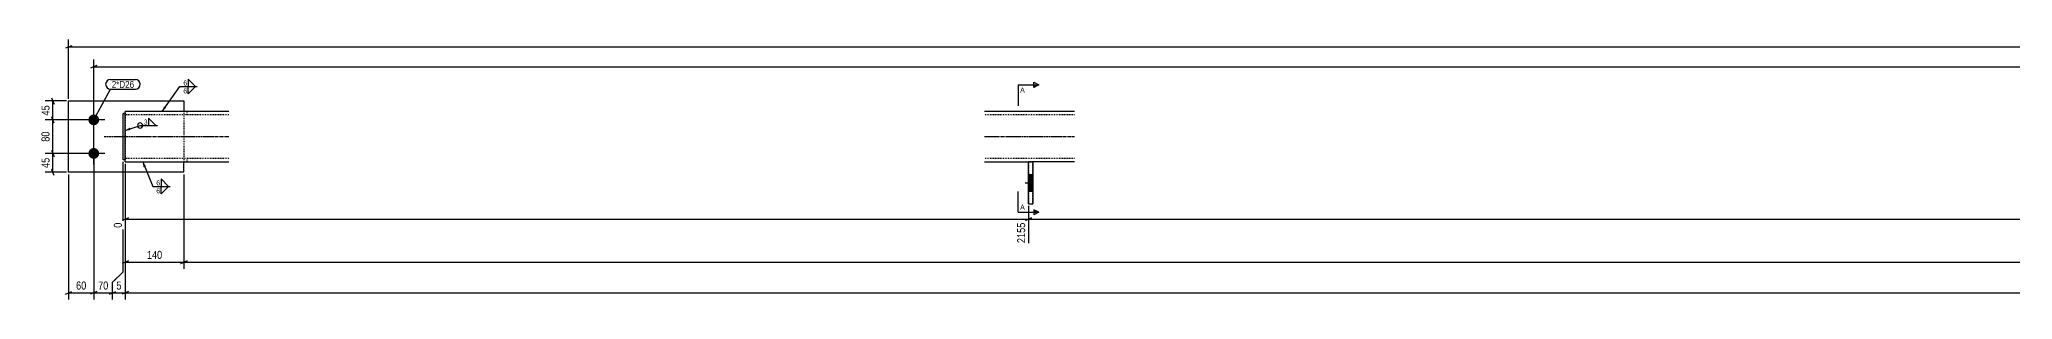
# Model space of a CAD drawing. Header units: millimetres. Extents: x 7 to 32601, y 5 to 646.
# Drawn here: x 23187 to 27894, y 12 to 632 of the extents above; entities that cross this region are included whole.
import ezdxf

# ---------------------------------------------------------------- set-up
doc = ezdxf.new("R2010")
doc.units = ezdxf.units.MM
doc.linetypes.add('DXK_LINE_DOT2', pattern=[3.9198, 1.9599, -1.9599])
doc.linetypes.add('DXK_LINE_DOT3', pattern=[5.9187, 2.979, -0.9799, 0.9799, -0.9799])
for name, color, linetype in [('MÅLSÆTNING', 7, 'Continuous'), ('STÅL', 7, 'Continuous'), ('TEKST', 7, 'Continuous')]:
    doc.layers.add(name, color=color, linetype=linetype)
doc.styles.add('Arial', font='ARIAL.TTF', dxfattribs={"height": 0.2})
doc.styles.add('Arial Narrow', font='ARIALN.TTF', dxfattribs={"height": 0.2})

msp = doc.modelspace()

# ---------------------------------------------------------------- hatches: boundary and pattern name
at = {"layer": 'STÅL', "linetype": 'Continuous'}
for points in [[(23316.3, 427.2, -1), (23316.3, 453.2, -1)], [(23316.3, 347.2, -1), (23316.3, 373.2, -1)], [(25556.2, 270.2), (25556.2, 310.2), (25546.2, 310.2), (25546.2, 270.2)], [(25556.2, 270.2), (25556.2, 310.2), (25546.2, 310.2), (25546.2, 270.2)]]:
    msp.add_hatch(color=96, dxfattribs=at).paths.add_polyline_path(points)
at = {"layer": 'TEKST', "linetype": 'Continuous'}
for points in [[(23488.9, 468.6), (23479.1, 460.2), (23483.8, 472.2)], [(23404.2, 415.8), (23391.3, 414.9), (23402.2, 421.8)], [(23404.2, 415.8), (23391.3, 414.9), (23402.2, 421.8)], [(23434.9, 327.4), (23433.1, 340.2), (23440.7, 329.8)]]:
    msp.add_hatch(color=3, dxfattribs=at).paths.add_polyline_path(points)

# ---------------------------------------------------------------- linework, layer by layer
at = {"layer": 'MÅLSÆTNING', "color": 7, "linetype": 'Continuous'}
for p, q in [((23263.8, 617), (23248.8, 611)), ((23256.3, 490.2), (23256.3, 631.8)), ((23256.3, 614), (32526.3, 614)), ((23323.8, 569.6), (23308.8, 563.6)), ((23316.3, 365.2), (23316.3, 584.3)), ((23316.3, 566.6), (32466.3, 566.6)), ((23251.3, 485.2), (23200.7, 485.2)), ((23215.5, 492.7), (23221.5, 477.7)), ((23218.5, 440.2), (23218.5, 485.2)), ((23311.3, 440.2), (23200.7, 440.2)), ((23311.3, 440.2), (23200.7, 440.2)), ((23221.5, 432.7), (23215.5, 447.7)), ((23218.5, 360.2), (23218.5, 440.2)), ((23311.3, 360.2), (23200.7, 360.2)), ((23311.3, 360.2), (23200.7, 360.2)), ((23215.5, 367.7), (23221.5, 352.7)), ((23218.5, 315.2), (23218.5, 360.2)), ((23316.3, 355.2), (23316.3, 12)), ((23386.3, 78), (23386.3, 340.2)), ((23391.3, 335.2), (23391.3, 12)), ((23391.3, 335.2), (23391.3, 12)), ((23391.3, 335.2), (23391.3, 85.1)), ((23391.3, 335.2), (23391.3, 183)), ((23251.3, 315.2), (23200.7, 315.2)), ((23221.5, 307.7), (23215.5, 322.7)), ((23256.3, 310.2), (23256.3, 12)), ((23531.3, 310.2), (23531.3, 85.1)), ((23531.3, 310.2), (23531.3, 85.1)), ((23398.8, 206.7), (23383.8, 200.7)), ((23391.3, 203.7), (25546.2, 203.7)), ((25553.7, 206.7), (25538.7, 200.7)), ((25538.7, 200.7), (25553.7, 206.7)), ((25546.2, 235.2), (25546.2, 146.5)), ((25546.2, 235.2), (25546.2, 146.5)), ((25546.2, 203.7), (29116.2, 203.7)), ((23398.8, 104.1), (23383.8, 98.1)), ((23391.3, 101.1), (23531.3, 101.1)), ((23538.8, 104.1), (23523.8, 98.1)), ((23523.8, 98.1), (23538.8, 104.1)), ((23531.3, 101.1), (32251.3, 101.1)), ((23361.3, 53), (23386.3, 78)), ((23361.3, 12), (23361.3, 53)), ((23248.8, 25), (23263.8, 31)), ((23323.8, 31), (23308.8, 25)), ((23353.8, 25), (23368.8, 31)), ((23361.3, 28), (23391.3, 28)), ((23398.8, 31), (23383.8, 25)), ((23398.8, 31), (23383.8, 25)), ((23391.3, 28), (32366.3, 28))]:
    msp.add_line(p, q, dxfattribs=at)
at = {"layer": 'STÅL', "color": 2, "linetype": 'Continuous'}
for p, q in [((23256.3, 315.2), (23256.3, 485.2)), ((23256.3, 485.2), (23531.3, 485.2)), ((23531.3, 485.2), (23531.3, 460.2)), ((23386.3, 345.2), (23386.3, 455.2)), ((23386.3, 455.2), (23391.3, 455.2)), ((23638.7, 460.2), (23391.3, 460.2)), ((23391.3, 440.2), (23391.3, 460.2)), ((23391.3, 360.2), (23391.3, 440.2)), ((25656.2, 460.2), (25441.2, 460.2)), ((23391.3, 345.2), (23386.3, 345.2)), ((23391.3, 340.2), (23391.3, 360.2)), ((23391.3, 340.2), (23638.7, 340.2)), ((23531.3, 315.2), (23531.3, 340.2)), ((25441.2, 340.2), (25546.2, 340.2)), ((25546.2, 240.2), (25546.2, 340.2)), ((25546.2, 340.2), (25556.2, 340.2)), ((25556.2, 340.2), (25556.2, 240.2)), ((25656.2, 340.2), (25556.2, 340.2)), ((23531.3, 315.2), (23256.3, 315.2)), ((25546.2, 240.2), (25556.2, 240.2))]:
    msp.add_line(p, q, dxfattribs=at)
at = {"layer": 'STÅL', "color": 96, "linetype": 'Continuous'}
for p, q in [((23342.3, 440.2), (23290.3, 440.2)), ((23316.3, 414.2), (23316.3, 466.2)), ((23316.3, 334.2), (23316.3, 386.2)), ((23342.3, 360.2), (23290.3, 360.2)), ((25538.2, 290.2), (25556.2, 290.2)), ((25538.2, 290.2), (25556.2, 290.2)), ((25546.2, 310.2), (25556.2, 310.2)), ((25546.2, 310.2), (25556.2, 310.2)), ((25546.2, 270.2), (25556.2, 270.2)), ((25546.2, 270.2), (25556.2, 270.2))]:
    msp.add_line(p, q, dxfattribs=at)
at = {"layer": 'STÅL', "color": 7, "linetype": 'DXK_LINE_DOT2'}
for p, q in [((23391.3, 455.2), (23386.3, 455.2)), ((23386.3, 345.2), (23386.3, 455.2)), ((23391.3, 460.2), (23391.3, 455.2)), ((23391.3, 455.2), (23391.3, 345.2)), ((23638.7, 452.2), (23391.3, 452.2)), ((23531.3, 460.2), (23531.3, 340.2)), ((23539.3, 452.2), (23539.3, 460.2)), ((25656.2, 452.2), (25441.2, 452.2)), ((23391.3, 345.2), (23386.3, 345.2)), ((23638.7, 348.2), (23391.3, 348.2)), ((23539.3, 340.2), (23539.3, 348.2)), ((25656.2, 348.2), (25441.2, 348.2)), ((25546.2, 340.2), (25546.2, 240.2)), ((25556.2, 340.2), (25546.2, 340.2)), ((25556.2, 240.2), (25556.2, 340.2))]:
    msp.add_line(p, q, dxfattribs=at)
at = {"layer": 'STÅL', "color": 7, "linetype": 'DXK_LINE_DOT3'}
for p, q in [((23341.3, 400.2), (23638.7, 400.2)), ((25441.2, 400.2), (25656.2, 400.2))]:
    msp.add_line(p, q, dxfattribs=at)

# ---------------------------------------------------------------- wipeouts: each hides what was drawn before it
at = {"color": 0}
for points in [[(23412.6, 516.3), (23412.6, 533.8), (23359.3, 533.8), (23359.3, 516.3)], [(23538.7, 521.2), (23538.7, 535.7), (23529.1, 535.7), (23529.1, 521.2)]]:
    msp.add_wipeout(points, dxfattribs=at).dxf.layer = 'TEKST'
at = {"color": 0, "linetype": 'Continuous'}
msp.add_wipeout([(25537.3, 505.2), (25537.3, 517.7), (25526.2, 517.7), (25526.2, 505.2)], dxfattribs=at).dxf.layer = 'TEKST'

# ---------------------------------------------------------------- next in the draw order: hatches: boundary and pattern name
at = {"layer": 'TEKST', "linetype": 'Continuous'}
msp.add_hatch(color=30, dxfattribs=at).paths.add_polyline_path([(25558.7, 517.7), (25558.7, 523.9), (25571.2, 523.9)])

# ---------------------------------------------------------------- next in the draw order: linework, layer by layer
at = {"layer": 'TEKST', "color": 3, "linetype": 'Continuous'}
for p, q in [((23559.1, 519.7), (23541.3, 537.6)), ((23541.3, 537.6), (23541.3, 519.7)), ((23541.3, 519.7), (23559.1, 519.7))]:
    msp.add_line(p, q, dxfattribs=at)
at = {"layer": 'TEKST', "color": 7, "linetype": 'Continuous'}
for q in [(25521.2, 473.9), (25571.2, 523.9)]:
    msp.add_line((25521.2, 523.9), q, dxfattribs=at)
at = {"layer": 'TEKST', "color": 30, "linetype": 'Continuous'}
for p, q in [((25558.7, 517.7), (25558.7, 530.2)), ((25558.7, 530.2), (25571.2, 523.9)), ((25571.2, 523.9), (25558.7, 517.7))]:
    msp.add_line(p, q, dxfattribs=at)

# ---------------------------------------------------------------- next in the draw order: texts
at = {"layer": 'TEKST', "color": 3, "linetype": 'Continuous', "style": 'Arial'}
msp.add_text('A', height=11.9, dxfattribs=at).set_placement((25526.2, 505.2))

# ---------------------------------------------------------------- next in the draw order: wipeouts: each hides what was drawn before it
at = {"color": 0}
for points, layer in [([(23214.7, 416.4), (23186.7, 416.4), (23186.7, 384), (23214.7, 384)], 'MÅLSÆTNING'), ([(23483.6, 104.8), (23483.6, 132.8), (23439, 132.8), (23439, 104.8)], 'MÅLSÆTNING'), ([(23386.4, 31.8), (23386.4, 59.7), (23366.2, 59.7), (23366.2, 31.8)], 'MÅLSÆTNING'), ([(23412.6, 516.3), (23412.6, 533.8), (23359.3, 533.8), (23359.3, 516.3)], 'TEKST'), ([(23444.2, 428.1), (23444.2, 442.6), (23434.6, 442.6), (23434.6, 428.1)], 'TEKST'), ([(23474.2, 283), (23474.2, 297.5), (23464.6, 297.5), (23464.6, 283)], 'TEKST')]:
    msp.add_wipeout(points, dxfattribs=at).dxf.layer = layer
at = {"color": 0, "linetype": 'Continuous'}
for points, layer in [([(25542.2, 199.2), (25514.2, 199.2), (25514.2, 142.5), (25542.2, 142.5)], 'MÅLSÆTNING'), ([(25537.3, 226.1), (25537.3, 238.6), (25526.2, 238.6), (25526.2, 226.1)], 'TEKST')]:
    msp.add_wipeout(points, dxfattribs=at).dxf.layer = layer

# ---------------------------------------------------------------- next in the draw order: hatches: boundary and pattern name
at = {"layer": 'TEKST', "linetype": 'Continuous'}
msp.add_hatch(color=30, dxfattribs=at).paths.add_polyline_path([(25558.7, 219.8), (25558.7, 226.1), (25571.2, 219.8)])

# ---------------------------------------------------------------- next in the draw order: linework, layer by layer
at = {"layer": 'MÅLSÆTNING', "color": 7, "linetype": 'Continuous'}
for p, q in [((23221.5, 432.7), (23215.5, 447.7)), ((23215.5, 367.7), (23221.5, 352.7)), ((23386.3, 78), (23386.3, 340.2)), ((23361.3, 53), (23386.3, 78)), ((23361.3, 12), (23361.3, 53)), ((23316.3, 28), (23361.3, 28)), ((23353.8, 25), (23368.8, 31))]:
    msp.add_line(p, q, dxfattribs=at)
at = {"layer": 'TEKST', "color": 7, "linetype": 'Continuous'}
for p, q in [((23356.3, 536.8), (23415.6, 536.8)), ((23316.3, 440.2), (23356.3, 513.3)), ((23356.3, 513.3), (23415.6, 513.3)), ((25521.2, 219.8), (25521.2, 269.8)), ((25521.2, 219.8), (25571.2, 219.8))]:
    msp.add_line(p, q, dxfattribs=at)
at = {"layer": 'TEKST', "color": 3, "linetype": 'Continuous'}
for p, q in [((23391.3, 414.9), (23426.8, 426.6)), ((23391.3, 414.9), (23426.8, 426.6)), ((23426.8, 426.6), (23468.2, 426.6)), ((23464.6, 426.6), (23446.8, 444.4)), ((23446.8, 444.4), (23446.8, 426.6)), ((23446.8, 426.6), (23464.6, 426.6)), ((23494.7, 281.5), (23476.8, 299.3)), ((23476.8, 299.3), (23476.8, 281.5)), ((23476.8, 281.5), (23494.7, 281.5))]:
    msp.add_line(p, q, dxfattribs=at)
at = {"layer": 'TEKST', "color": 30, "linetype": 'Continuous'}
for p, q in [((25571.2, 219.8), (25558.7, 226.1)), ((25558.7, 226.1), (25558.7, 213.6)), ((25571.2, 219.8), (25558.7, 213.6))]:
    msp.add_line(p, q, dxfattribs=at)
at = {"layer": 'TEKST', "color": 7, "linetype": 'Continuous'}
for centre, start, end in [((23356.3, 525), 90, 270), ((23415.6, 525), 270, 90)]:
    msp.add_arc(centre, 11.7, start, end, dxfattribs=at)
at = {"layer": 'TEKST', "color": 3, "linetype": 'Continuous'}
for start, end in [(90, 270), (270, 90)]:
    msp.add_arc((23426.8, 426.6), 6.25, start, end, dxfattribs=at)

# ---------------------------------------------------------------- next in the draw order: texts
at = {"layer": 'MÅLSÆTNING', "color": 3, "style": 'Arial Narrow'}
msp.add_text('80', height=19.09, rotation=90.0002, dxfattribs=at).set_placement((23210.7, 388))
at = {"layer": 'MÅLSÆTNING', "color": 3, "linetype": 'Continuous', "style": 'Arial Narrow'}
msp.add_text('2155', height=19.09, rotation=90.0002, dxfattribs=at).set_placement((25538.2, 146.5))
at = {"layer": 'MÅLSÆTNING', "color": 3, "style": 'Arial Narrow'}
for s, height, p in [('140', 19.09, (23443, 108.8)), ('5', 19.1, (23370.2, 35.7))]:
    msp.add_text(s, height=height, dxfattribs=at).set_placement(p)
at = {"layer": 'TEKST', "color": 3, "style": 'Arial Narrow'}
for s, height, p in [('2*D26', 16.7, (23359.3, 516.3)), ('3', 11.9, (23435.6, 429.1))]:
    msp.add_text(s, height=height, dxfattribs=at).set_placement(p)
at = {"layer": 'TEKST', "color": 3, "linetype": 'Continuous', "style": 'Arial'}
msp.add_text('A', height=11.9, dxfattribs=at).set_placement((25526.2, 226.1))

# ---------------------------------------------------------------- next in the draw order: wipeouts: each hides what was drawn before it
at = {"color": 0, "linetype": 'Continuous'}
msp.add_wipeout([(23538.7, 502.5), (23538.7, 517), (23529.1, 517), (23529.1, 502.5)], dxfattribs=at).dxf.layer = 'TEKST'

# ---------------------------------------------------------------- next in the draw order: linework, layer by layer
at = {"layer": 'TEKST', "color": 3, "linetype": 'Continuous'}
for p, q in [((23479.1, 460.2), (23521.3, 519.7)), ((23521.3, 519.7), (23562.7, 519.7)), ((23541.3, 519.7), (23559.1, 519.7)), ((23559.1, 519.7), (23541.3, 501.9)), ((23541.3, 501.9), (23541.3, 519.7))]:
    msp.add_line(p, q, dxfattribs=at)

# ---------------------------------------------------------------- next in the draw order: texts
at = {"layer": 'TEKST', "color": 3, "style": 'Arial Narrow'}
msp.add_text('6', height=11.9, dxfattribs=at).set_placement((23530.1, 522.2))
at = {"layer": 'TEKST', "color": 3, "linetype": 'Continuous', "style": 'Arial Narrow'}
msp.add_text('6', height=11.9, dxfattribs=at).set_placement((23530.1, 503.5))

# ---------------------------------------------------------------- next in the draw order: wipeouts: each hides what was drawn before it
at = {"color": 0}
for points in [[(23214.7, 478.9), (23186.7, 478.9), (23186.7, 446.5), (23214.7, 446.5)], [(23214.7, 353.9), (23186.7, 353.9), (23186.7, 321.5), (23214.7, 321.5)], [(23355, 31.8), (23355, 59.7), (23322.6, 59.7), (23322.6, 31.8)]]:
    msp.add_wipeout(points, dxfattribs=at).dxf.layer = 'MÅLSÆTNING'
at = {"color": 0, "linetype": 'Continuous'}
for points, layer in [([(23387.3, 199.2), (23359.3, 199.2), (23359.3, 179), (23387.3, 179)], 'MÅLSÆTNING'), ([(23474.2, 264.2), (23474.2, 278.7), (23464.6, 278.7), (23464.6, 264.2)], 'TEKST')]:
    msp.add_wipeout(points, dxfattribs=at).dxf.layer = layer

# ---------------------------------------------------------------- next in the draw order: linework, layer by layer
at = {"layer": 'MÅLSÆTNING', "color": 7, "linetype": 'Continuous'}
for p, q in [((23316.3, 355.2), (23316.3, 12)), ((23256.3, 28), (23316.3, 28)), ((23323.8, 31), (23308.8, 25))]:
    msp.add_line(p, q, dxfattribs=at)
at = {"layer": 'TEKST', "color": 3, "linetype": 'Continuous'}
for p, q in [((23433.1, 340.2), (23456.9, 281.5)), ((23456.9, 281.5), (23498.2, 281.5)), ((23476.8, 281.5), (23494.7, 281.5)), ((23494.7, 281.5), (23476.8, 263.6)), ((23476.8, 263.6), (23476.8, 281.5))]:
    msp.add_line(p, q, dxfattribs=at)

# ---------------------------------------------------------------- next in the draw order: texts
at = {"layer": 'MÅLSÆTNING', "color": 3, "style": 'Arial Narrow'}
for p in [(23210.7, 450.5), (23210.7, 325.5)]:
    msp.add_text('45', height=19.09, rotation=90.0002, dxfattribs=at).set_placement(p)
at = {"layer": 'MÅLSÆTNING', "color": 3, "linetype": 'Continuous', "style": 'Arial Narrow'}
msp.add_text('0', height=19.1, rotation=90.0002, dxfattribs=at).set_placement((23383.3, 183))
at = {"layer": 'MÅLSÆTNING', "color": 3, "style": 'Arial Narrow'}
msp.add_text('70', height=19.09, dxfattribs=at).set_placement((23326.6, 35.7))
at = {"layer": 'TEKST', "color": 3, "style": 'Arial Narrow'}
msp.add_text('6', height=11.9, dxfattribs=at).set_placement((23465.6, 284))
at = {"layer": 'TEKST', "color": 3, "linetype": 'Continuous', "style": 'Arial Narrow'}
msp.add_text('6', height=11.9, dxfattribs=at).set_placement((23465.6, 265.2))

# ---------------------------------------------------------------- next in the draw order: wipeouts: each hides what was drawn before it
at = {"color": 0}
msp.add_wipeout([(23302.5, 31.8), (23302.5, 59.7), (23270.1, 59.7), (23270.1, 31.8)], dxfattribs=at).dxf.layer = 'MÅLSÆTNING'

# ---------------------------------------------------------------- next in the draw order: texts
at = {"layer": 'MÅLSÆTNING', "color": 3, "style": 'Arial Narrow'}
msp.add_text('60', height=19.09, dxfattribs=at).set_placement((23274.1, 35.7))

doc.saveas('drawing.dxf')
